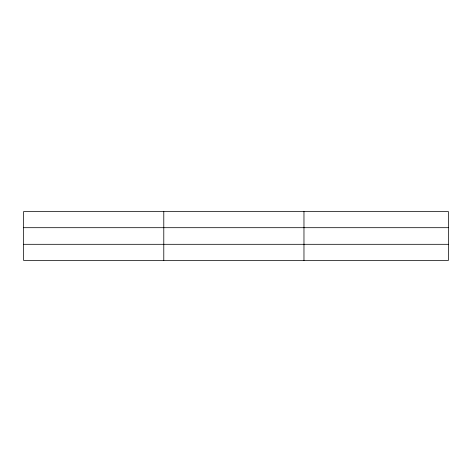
<?xml version="1.0" encoding="UTF-8"?>
<svg xmlns="http://www.w3.org/2000/svg" width="472" height="472" viewBox="0 0 472 472"><rect width="100%" height="100%" fill="white"/><g stroke="black" fill="none" stroke-linecap="round" stroke-linejoin="round"><path stroke-width="0.71" d="M163.784 260.438L163.784 211.562M303.968 260.438L303.968 211.562M448.4 227.693L448.4 211.562L23.6 211.562L23.6 260.438L448.4 260.438L448.4 227.693L23.6 227.693M23.6 244.307L448.4 244.307"/></g></svg>
